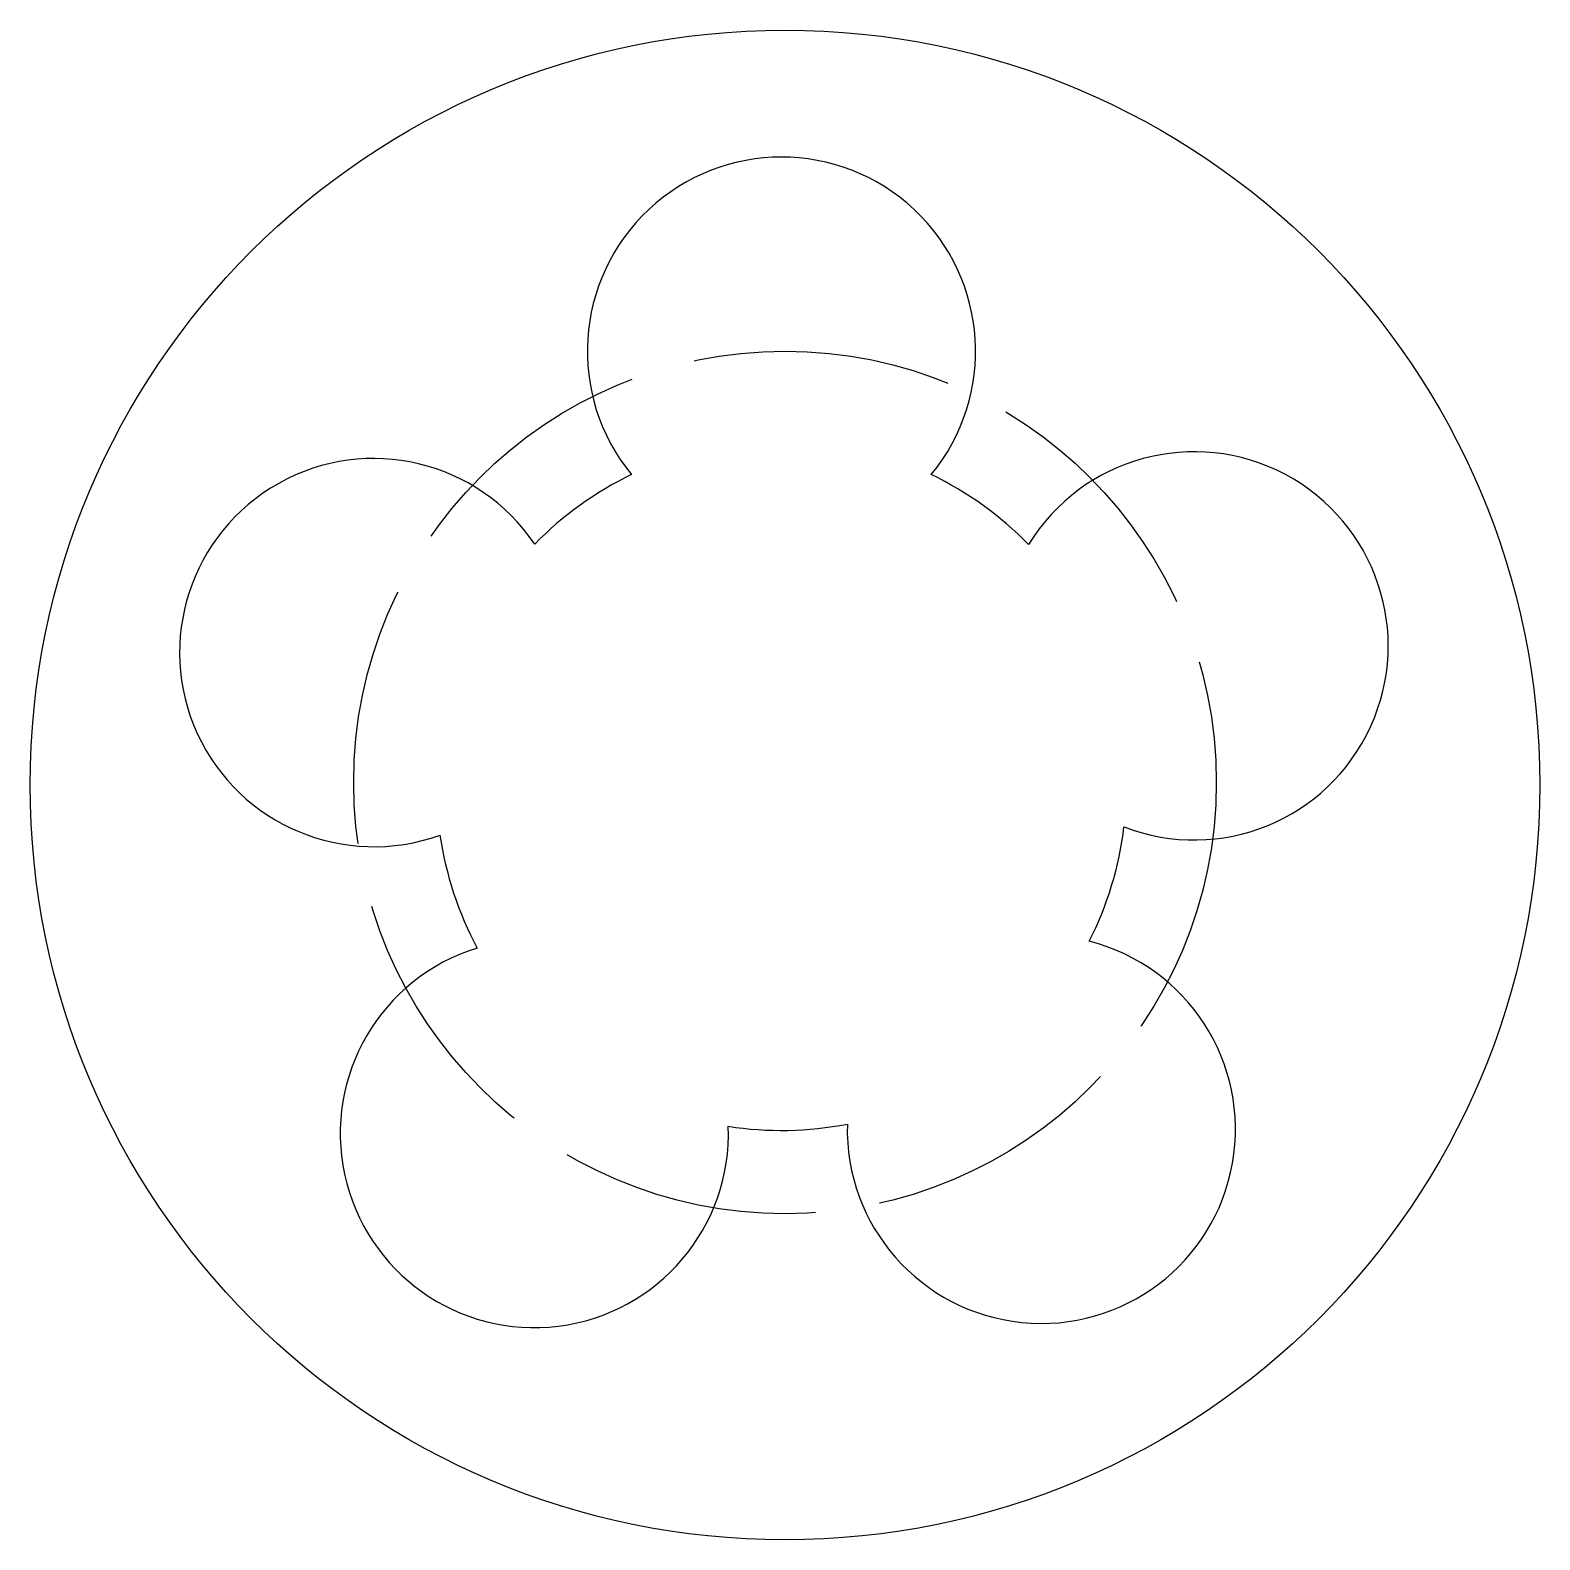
# Model space of a CAD drawing. Header units: inches. Extents: x 2.7 to 72.7, y -22.5 to 47.5.
import ezdxf

# ---------------------------------------------------------------- set-up
doc = ezdxf.new("R2010")
doc.units = ezdxf.units.IN
doc.header["$MEASUREMENT"] = 0
doc.linetypes.add('ACAD_ISO02W100', pattern=[15, 12, -3])

msp = doc.modelspace()

# ---------------------------------------------------------------- linework, layer by layer
msp.add_circle((37.681, 12.499), 35)
at = {"linetype": 'ACAD_ISO02W100'}
msp.add_circle((37.681, 12.614), 20, dxfattribs=at)
for centre, radius, start, end in [((37.516, 32.613), 9, 320.54347, 219.45653), ((18.61, 18.638), 9, 33.96077, 289.96838), ((56.651, 18.95), 9, 248.83065, 148.52759), ((37.516, 12.482), 16, 115.74141, 135.65423), ((37.516, 12.482), 16, 44.26445, 64.25859), ((37.516, 12.482), 16, 333.13896, 353.0938), ((37.516, 12.482), 16, 188.27492, 208.13036), ((26.058, -3.662), 9, 107.13763, 2.13299), ((49.569, -3.469), 9, 178.43738, 75.71251), ((37.516, 12.482), 16, 261.14025, 281.01093)]:
    msp.add_arc(centre, radius, start, end)

doc.saveas('drawing.dxf')
